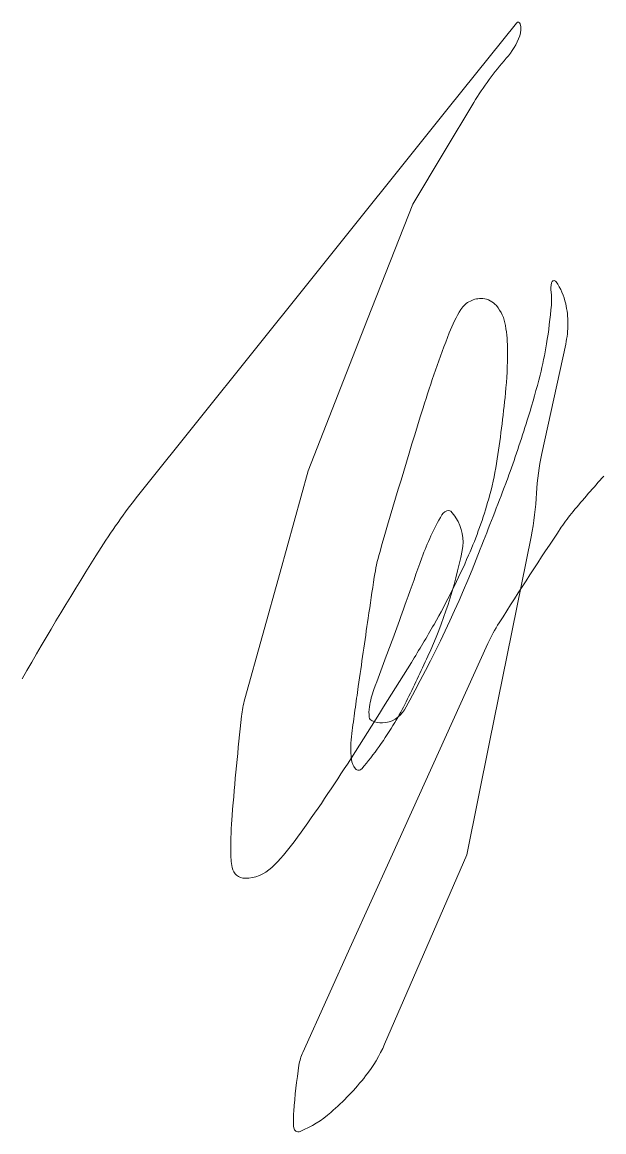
# Model space of a CAD drawing. Header units: millimetres. Extents: x 972.52 to 977.77, y 555.72 to 565.72.
import ezdxf

# ---------------------------------------------------------------- set-up
doc = ezdxf.new("R2010")
doc.units = ezdxf.units.MM

msp = doc.modelspace()

# ---------------------------------------------------------------- linework, layer by layer
at = {"color": 5, "lineweight": 15}
msp.add_lwpolyline([(972.5198, 559.802, -0.012389), (973.2319, 560.985, -0.027327), (973.5964, 561.4944), (975.1086, 563.3802), (976.3631, 564.9448), (976.9786, 565.7125, -0.617598), (977.013, 565.7051, -0.150095), (977.0081, 565.5983, -0.095811), (976.8874, 565.3944, 0.045669), (976.5949, 564.9966), (976.3264, 564.5514), (976.0429, 564.0814), (975.6359, 563.0425), (975.1007, 561.6762), (974.8467, 560.7635), (974.5291, 559.6221, 0.040618), (974.4988, 559.4646, 0.007256), (974.4142, 558.5722, 0.019997), (974.4013, 558.2488, 0.044004), (974.4142, 558.1021, 0.363582), (974.5301, 558.005, 0.193981), (974.7709, 558.1021, 0.043119), (974.973, 558.3334, 0.01555), (975.4538, 559.0347, 0.003544), (976.0313, 559.9504, 0.009615), (976.2353, 560.2934, 0.026404), (976.5474, 560.9166, 0.034222), (976.7285, 561.4232, 0.02932), (976.799, 561.7443, 0.015065), (976.8802, 562.3786, 0.024321), (976.8986, 562.7568, 0.03999), (976.8802, 562.9865, 0.136107), (976.7976, 563.1664, 0.200306), (976.6754, 563.2292, 0.136448), (976.5632, 563.2073, 0.136244), (976.4782, 563.1306, 0.049634), (976.3728, 562.9214, 0.016162), (976.1367, 562.2435, 0.005415), (975.7454, 560.9412, 0.032456), (975.6966, 560.7194, 0.001526), (975.6414, 560.3496, 0.000917), (975.5525, 559.7337, 0.000702), (975.5223, 559.52, 0.000714), (975.4933, 559.3098, 0.060285), (975.4897, 559.0769, 0.155294), (975.5267, 558.9924, 0.456808), (975.584, 558.9928, 0.042461), (975.8815, 559.4082, 0.01849), (975.9842, 559.5962, 0.008713), (976.1799, 560.0063, 0.056949), (976.4891, 560.9584, 0.196721), (976.433, 561.2531, 0.046489), (976.3863, 561.312, 0.210911), (976.3704, 561.3187, 0.262461), (976.3056, 561.2802, 0.043349), (976.1258, 560.8924, 0.001834), (975.985, 560.4994, -0.002652), (975.8872, 560.2278, -0.002604), (975.7928, 559.9741, 0.002476), (975.6935, 559.7073, 0.046576), (975.652, 559.5504, 0.080851), (975.6517, 559.4565, 0.258473), (975.6775, 559.4234, 0.107959), (975.7712, 559.4058, 0.263079), (975.9676, 559.5243, 0.035304), (976.6532, 560.9707, 0.000931), (976.8829, 561.5626, 0.007209), (976.9113, 561.6395, 0.009279), (977.0871, 562.1681, 0.013379), (977.1922, 562.5399, 0.022049), (977.2505, 562.8202, 0.017844), (977.2946, 563.1712, 0.053671), (977.2925, 563.288, -0.075206), (977.2946, 563.3716, -0.672178), (977.3371, 563.3808, -0.094121), (977.4233, 563.1832, -0.056021), (977.4434, 563.0043, -0.053855), (977.4233, 562.8183), (977.2886, 562.2021), (977.2078, 561.8323, 0.041409), (977.1604, 561.4768, -0.037413), (977.1111, 561.0831), (976.8957, 560.0159), (976.737, 559.2304), (976.5322, 558.216), (976.0815, 557.1806), (975.7898, 556.5102, -0.064368), (975.6185, 556.2238, -0.047256), (975.3052, 555.8956, -0.080616), (975.0269, 555.7237, -0.495719), (974.97, 555.7569, -0.030622), (974.9666, 555.8126, -0.018459), (974.97, 555.9052, -0.019564), (975.0172, 556.3213, -0.068533), (975.0514, 556.4364), (975.492, 557.4078), (975.8471, 558.1909), (976.2195, 559.012), (976.7219, 560.1198, -0.034392), (976.8234, 560.308, -0.007158), (977.3839, 561.168, -0.025318), (977.49, 561.3098, -0.010583), (977.7674, 561.6296)], format="xyb", dxfattribs=at)

doc.saveas('drawing.dxf')
